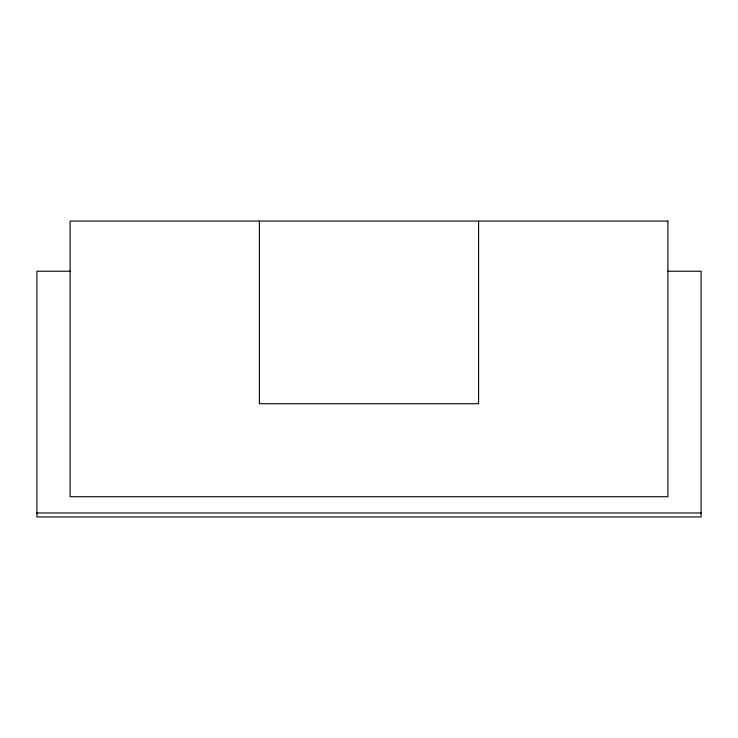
<?xml version="1.0" encoding="UTF-8"?>
<svg xmlns="http://www.w3.org/2000/svg" width="738" height="738" viewBox="0 0 738 738"><rect width="100%" height="100%" fill="white"/><g stroke="black" fill="none" stroke-linecap="round" stroke-linejoin="round"><path stroke-width="1.11" d="M70.341 271.224L36.9 271.224L36.9 516.923L701.1 516.923L701.1 271.224L667.659 271.224M36.9 512.993L701.1 512.993M478.593 221.077L478.593 403.732L259.407 403.732L259.407 221.077M667.89 221.077L70.11 221.077L70.11 496.72L667.89 496.72L667.89 221.077"/></g></svg>
